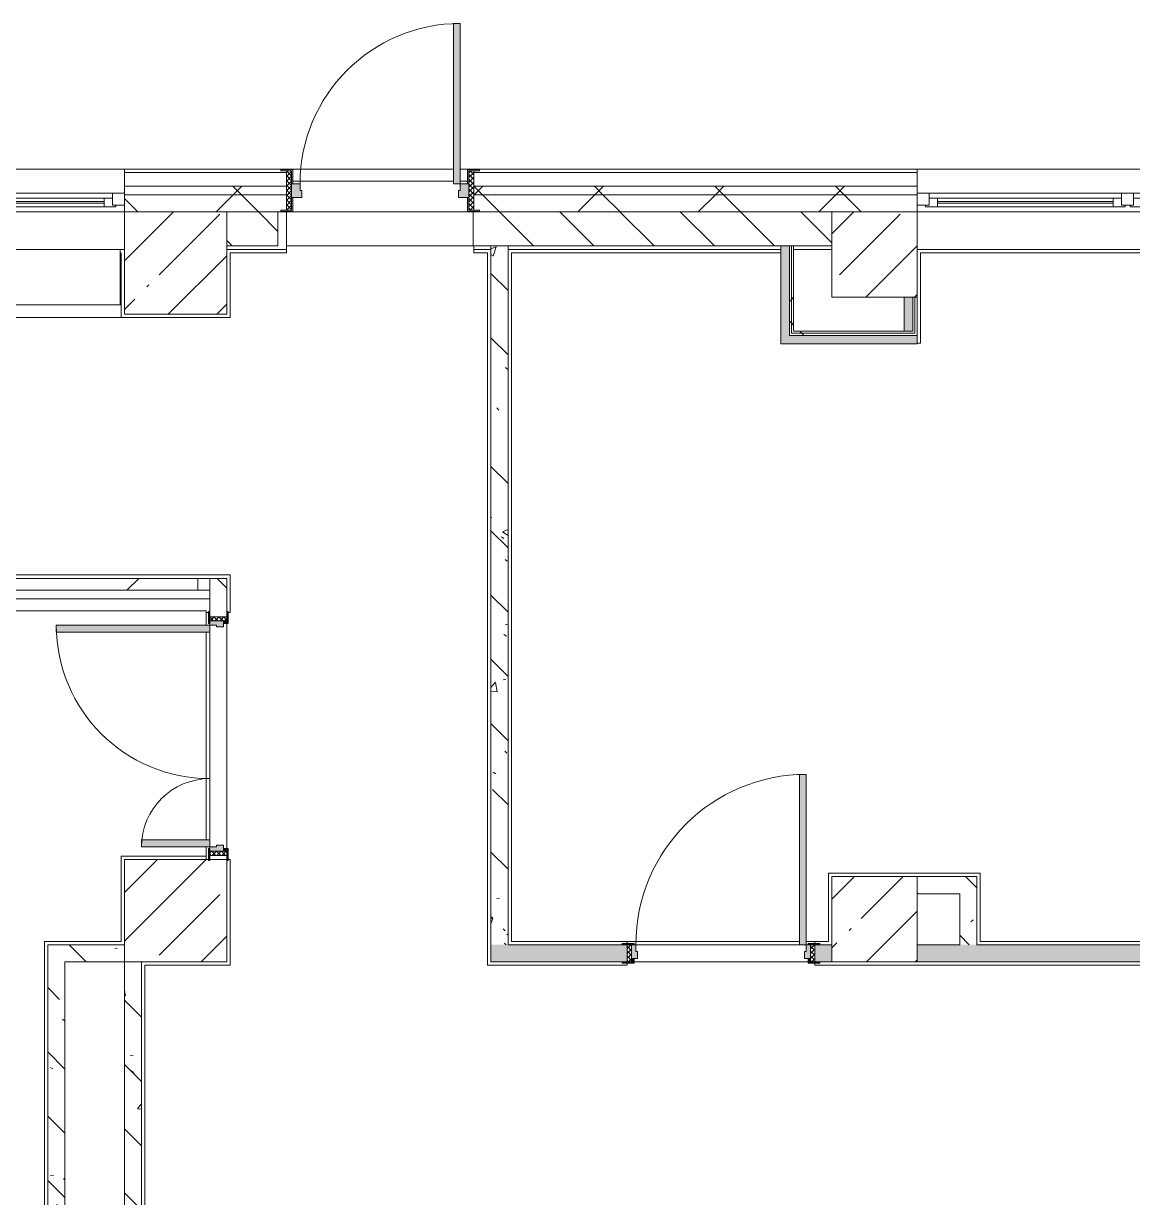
# Model space of a CAD drawing. Header units: millimetres. Extents: x 1311 to 195818, y -8553 to 29000.
# Drawn here: x 134376 to 140882, y 21318 to 28205 of the extents above; entities that cross this region are included whole.
import ezdxf

# ---------------------------------------------------------------- set-up
doc = ezdxf.new("R2010")
doc.units = ezdxf.units.MM
for name, color, linetype, lineweight, true_color in [('A-DOOR-1', 7, 'Continuous', 5, 0xaaaaaa), ('A-DOOR-2', 7, 'Continuous', 5, 0xe2e2e2), ('A-DOOR-FRAM-1', 7, 'Continuous', 5, 0xe2e2e2), ('A-DOOR-FRAM-2', 7, 'Continuous', 5, 0xaaaaaa), ('A-FLOR-1', 7, 'Continuous', 5, 0xaaaaaa), ('I-WALL-2', 7, 'Continuous', 5, 0xe7e7e7), ('I-WALL-3', 7, 'Continuous', 9, 0xe7e7e7), ('I-WALL-6', 7, 'Continuous', 5, 0x787878)]:
    doc.layers.add(name, color=color, linetype=linetype, lineweight=lineweight, true_color=true_color)
for name, color, linetype, lineweight in [('A-GLAZ-2', 7, 'Continuous', 5), ('A-GLAZ-CURT-2', 7, 'Continuous', 5), ('A-GLAZ-CWMG-2', 7, 'Continuous', 5), ('A-WALL', 7, 'Continuous', 9), ('A-WALL-3', 7, 'Continuous', 5), ('I-WALL-4', 7, 'Continuous', 5), ('S-COLS-4', 7, 'Continuous', 5)]:
    doc.layers.add(name, color=color, linetype=linetype, lineweight=lineweight)
pattern_1 = [(45, (68808.4, 0), (-285.1231, 285.1231), []), (45, (69093.5, 0), (-285.1231, 285.1231), [504.031, -100.806, 16.764, -84.042])]
pattern_2 = [(135, (68808.4, 0), (-377.1708, -377.1708), [533.4, -88.9, 17.78, -88.9]), (135, (68808.4, 376.94), (-377.1708, -377.1708), []), (50, (68808.4, 0), (637.6445, -55.7866), [66.675, -733.425]), (355, (68808.4, 0), (-123.3494, 668.699), [53.34, -586.74]), (100.451, (68861.5, -4.65), (514.299, 612.908), [56.665, -623.315]), (46.184, (68808.4, 177.8), (948.7764, -147.15), [100.012, -1100.137]), (96.636, (68887.5, 165.5), (830.909, 865.997), [84.998, -934.973]), (351.184, (68808.4, 177.8), (830.918, 865.988), [80.01, -880.11]), (21, (68897.3, 133.35), (530.6506, -357.9283), [66.675, -733.425]), (326, (68897.3, 133.35), (216.308, 644.6585), [53.34, -586.74]), (71.451, (68941.5, 103.5), (746.9596, 286.7243), [56.665, -623.315]), (37.5, (68808.4, 0), (10.81053, 295.9426), [16.764, -562.864, 16.764, -578.866, -588.962]), (37.5, (68808.4, 0), (10.81053, 295.9426), [-1175.258, 16.764, -572.198]), (7.5, (68808.4, 0), (233.8692, 350.6318), [16.764, -322.834, 16.764, -549.529, -224.472]), (7.5, (68808.4, 0), (233.8692, 350.6318), [-905.891, 16.764, -207.708]), (327.5, (68610.14, 0), (474.5678, -20.0513), [16.764, -205.486, 16.764, -676.656, -920.115]), (327.5, (68610.14, 0), (474.5678, -20.0513), [-915.67, 16.764, -903.351]), (317.5, (68521.24, 0), (518.4522, 88.9934), [16.764, -272.161, 16.764, -443.738, -653.415]), (317.5, (68521.24, 0), (518.4522, 88.9934), [-749.427, 16.764, -636.651])]
pattern_3 = [(45, (68808.4, 0), (-353.5534, 353.5534), []), (135, (68808.4, 0), (-353.5534, -353.5534), [])]
pattern_4 = [(45, (68808.4, 0), (-530.33, 530.33), []), (135, (68808.4, 0), (-530.33, -530.33), [])]

# ---------------------------------------------------------------- blocks, each defined once
blk = doc.blocks.new('Системная панель - Стекло - 70мм-31693610-1_11_1_птичка')
at = {"layer": 'A-GLAZ-CURT-2'}
h = blk.add_hatch(dxfattribs=at)
h.set_pattern_fill('FP_140', color=256, style=0, pattern_type=2)
h.set_pattern_definition([(225, (66547.5, 24415), (1414.214, -1414.214), [1000, -3000]), (225, (67547.5, 24915), (1414.214, -1414.214), [3000, -1000]), (225, (65547.5, 25415), (1414.214, -1414.214), [1000, -3000])])
h.paths.add_polyline_path([(-284.2, 35), (-542.5, 35), (-542.5, -35), (542.5, -35), (542.5, 35), (-258.1, 35)])
for p, q in [((542.5, 35), (-542.5, 35)), ((-542.5, 35), (-542.5, -35)), ((542.5, -35), (542.5, 35)), ((-542.5, -35), (542.5, -35))]:
    blk.add_line(p, q, dxfattribs=at)
blk = doc.blocks.new('BSC_Колонна _Прямоугольная - 500х500-V113-1_11_1_птичка')
at = {"layer": 'S-COLS-4'}
h = blk.add_hatch(dxfattribs=at)
h.set_pattern_fill('FP_152', color=256, style=0, pattern_type=2)
h.set_pattern_definition([(45, (-70560, -22950), (-285.1231, 285.1231), []), (45, (-70274.88, -22950), (-285.1231, 285.1231), [504.031, -100.806, 16.764, -84.042])])
h.paths.add_polyline_path([(250, -250), (250, 250), (-250, 250), (-250, -250), (103.4, -250)])
for p, q in [((250, 250), (-250, 250)), ((-250, 250), (-250, -250)), ((250, -250), (250, 250)), ((-250, -250), (250, -250))]:
    blk.add_line(p, q, dxfattribs=at)
blk = doc.blocks.new('120_Окно_СКБ_3Ст - 120_Окно_СКБ_3Ст_5100-21641134-1_11_1_птичка')
at = {"layer": 'A-GLAZ-2'}
for p, q in [((-2550, -75), (-2550, -5)), ((-2550, -5), (-2480, -5)), ((2550, -5), (-2550, -5)), ((-2480, -5), (-2480, -75)), ((-1720, -35), (-2480, -35)), ((-2480, -35), (-2480, -75)), ((-2430, -85), (-2430, -35)), ((-2430, -55), (-1770, -55)), ((-1770, -65), (-2430, -65)), ((-1770, -85), (-1770, -35)), ((-1720, -75), (-1720, -5)), ((-1720, -5), (-1650, -5)), ((-1720, -75), (-1720, -35)), ((-1650, -5), (-1650, -75)), ((1650, -35), (-1650, -35)), ((1650, -45), (-1650, -45)), ((1650, -75), (1650, -5)), ((1650, -5), (1720, -5)), ((1720, -5), (1720, -75)), ((2480, -35), (1720, -35)), ((1720, -35), (1720, -75)), ((1770, -85), (1770, -35)), ((1770, -55), (2430, -55)), ((2430, -65), (1770, -65)), ((2430, -85), (2430, -35)), ((2480, -75), (2480, -5)), ((2480, -5), (2550, -5)), ((2480, -75), (2480, -35)), ((2550, -5), (2550, -75)), ((-2480, -75), (-2550, -75)), ((-2550, -75), (-2500, -75)), ((-2480, -75), (-2500, -75)), ((-2500, -75), (-2500, -85)), ((-2500, -85), (-1700, -85)), ((-1700, -85), (-2500, -85)), ((-1650, -75), (-1720, -75)), ((-1700, -75), (-1720, -75)), ((-1700, -75), (1700, -75)), ((-1700, -85), (-1700, -75)), ((1720, -75), (1650, -75)), ((1720, -75), (1700, -75)), ((1700, -75), (1700, -85)), ((1700, -85), (2500, -85)), ((2500, -85), (1700, -85)), ((2550, -75), (2480, -75)), ((2500, -75), (2480, -75)), ((2500, -75), (2550, -75)), ((2500, -85), (2500, -75))]:
    blk.add_line(p, q, dxfattribs=at)
blk = doc.blocks.new('120_Окно_СКБ_2Ст - 120_Окно_СКБ_2Ст 2100х2400 _мал створка справа_-19092174-1_11_1_птичка')
at = {"layer": 'A-GLAZ-2'}
for p, q in [((-1050, -75), (-1050, -5)), ((-1050, -5), (-980, -5)), ((1050, -5), (-1050, -5)), ((-980, -5), (-980, -75)), ((150, -35), (-980, -35)), ((-980, -35), (-980, -75)), ((-930, -85), (-930, -35)), ((-930, -55), (100, -55)), ((100, -65), (-930, -65)), ((100, -85), (100, -35)), ((150, -75), (150, -5)), ((150, -5), (220, -5)), ((150, -75), (150, -35)), ((220, -5), (220, -75)), ((980, -35), (220, -35)), ((220, -35), (220, -75)), ((270, -85), (270, -35)), ((270, -55), (930, -55)), ((930, -65), (270, -65)), ((930, -85), (930, -35)), ((980, -75), (980, -5)), ((980, -5), (1050, -5)), ((980, -75), (980, -35)), ((1050, -5), (1050, -75)), ((-980, -75), (-1050, -75)), ((-1050, -75), (-1000, -75)), ((-980, -75), (-1000, -75)), ((-1000, -75), (-1000, -85)), ((-1000, -85), (170, -85)), ((170, -85), (-1000, -85)), ((220, -75), (150, -75)), ((170, -75), (150, -75)), ((170, -75), (200, -75)), ((170, -85), (170, -75)), ((220, -75), (200, -75)), ((200, -75), (200, -85)), ((200, -85), (1000, -85)), ((1000, -85), (200, -85)), ((1050, -75), (980, -75)), ((1000, -75), (980, -75)), ((1000, -75), (1050, -75)), ((1000, -85), (1000, -75))]:
    blk.add_line(p, q, dxfattribs=at)
blk = doc.blocks.new('110_Дверь_СКБ_1Ст_Наружная - ДН-2д_л__ Дверь из подвала ЛК _900 мм в свету_ 3300-22851703-1_11_1_птичка')
at = {"layer": 'A-DOOR-1'}
h = blk.add_hatch(dxfattribs=at)
h.set_pattern_fill('FP_197', color=256, style=0, pattern_type=2)
h.set_pattern_definition([(135, (1756.41, 199.685), (-14.14214, -14.14214), []), (225, (1756.41, 199.685), (14.14214, -14.14214), [])])
h.paths.add_polyline_path([(559.5, -105), (569.5, -105), (569.5, 125), (539.5, 121.6), (539.5, -105)])
at = {"layer": 'A-DOOR-2'}
h = blk.add_hatch(color=256, dxfattribs=at)
h.paths.add_polyline_path([(-500.5, 50), (-492.5, 50), (-492.5, 133), (-562.5, 133), (-562.5, 125), (-500.5, 125), (-500.5, 65)])
h.paths.add_polyline_path([(539.5, 50), (539.5, 125), (601.5, 125), (601.5, 133), (531.5, 133), (531.5, 50)])
h = blk.add_hatch(color=256, dxfattribs=at)
h.paths.add_polyline_path([(539.5, -30), (539.5, 50), (489.5, 50), (489.5, 10), (479.5, 10), (479.5, -30), (489.5, -30)])
h.paths.add_polyline_path([(-440.5, -30), (-440.5, 10), (-450.5, 10), (-450.5, 50), (-500.5, 50), (-500.5, -30), (-450.5, -30)])
h = blk.add_hatch(color=256, dxfattribs=at)
h.paths.add_polyline_path([(540.4, -113), (601.5, -113), (601.5, -105), (539.5, -105), (539.5, -30), (531.5, -30), (531.5, -113), (539.5, -113)])
h.paths.add_polyline_path([(-501.4, -113), (-492.5, -113), (-492.5, -30), (-500.5, -30), (-500.5, -105), (-562.5, -105), (-562.5, -113), (-529.5, -113)])
at = {"layer": 'A-DOOR-FRAM-1'}
blk.add_hatch(color=256, dxfattribs=at).paths.add_polyline_path([(449.5, 50), (489.5, 50), (489.5, 990), (449.5, 990), (449.5, 65)])
at = {"layer": 'A-DOOR-FRAM-2'}
h = blk.add_hatch(dxfattribs=at)
h.set_pattern_fill('FP_198', color=256, style=0, pattern_type=2)
h.set_pattern_definition([(45, (-366.384, 199.685), (-14.1421, 14.1421), []), (135, (-366.384, 199.685), (-14.1421, -14.1421), [])])
h.paths.add_polyline_path([(-530.5, -105), (-500.5, -105), (-500.5, 125), (-530.5, 125), (-530.5, -50.9)])
at = {"layer": 'A-DOOR-1'}
for p, q in [((489.5, 990), (449.5, 990)), ((449.5, 990), (449.5, 50)), ((489.5, 50), (489.5, 990)), ((-492.5, 133), (-562.5, 133)), ((-562.5, 133), (-562.5, 125)), ((-562.5, 125), (-500.5, 125)), ((-500.5, 125), (-500.5, 50)), ((-492.5, 50), (-492.5, 133)), ((601.5, 133), (531.5, 133)), ((531.5, 133), (531.5, 50)), ((539.5, 50), (539.5, 125)), ((539.5, 125), (601.5, 125)), ((601.5, 125), (601.5, 133)), ((-500.5, 50), (-492.5, 50)), ((449.5, 50), (489.5, 50)), ((531.5, 50), (539.5, 50)), ((-492.5, -30), (-500.5, -30)), ((-500.5, -30), (-500.5, -105)), ((-492.5, -113), (-492.5, -30)), ((539.5, -30), (531.5, -30)), ((531.5, -30), (531.5, -113)), ((539.5, -105), (539.5, -30)), ((-562.5, -105), (-562.5, -113)), ((-500.5, -105), (-562.5, -105)), ((-562.5, -113), (-492.5, -113)), ((531.5, -113), (601.5, -113)), ((601.5, -105), (539.5, -105)), ((601.5, -113), (601.5, -105))]:
    blk.add_line(p, q, dxfattribs=at)
blk.add_arc((489.5, 50), 940, 90, 180, dxfattribs=at)
at = {"layer": 'A-DOOR-FRAM-2'}
for p, q in [((-500.5, 125), (-530.5, 125)), ((-530.5, 125), (-530.5, -105)), ((-500.5, -105), (-500.5, 125)), ((569.5, 125), (539.5, 125)), ((539.5, 125), (539.5, -105)), ((569.5, -105), (569.5, 125)), ((-450.5, 50), (-500.5, 50)), ((-500.5, 50), (-500.5, -30)), ((-450.5, 10), (-450.5, 50)), ((-440.5, 10), (-450.5, 10)), ((-440.5, -30), (-440.5, 10)), ((489.5, 10), (479.5, 10)), ((479.5, 10), (479.5, -30)), ((489.5, 50), (489.5, 10)), ((539.5, 50), (489.5, 50)), ((539.5, -30), (539.5, 50)), ((-500.5, -30), (-440.5, -30)), ((479.5, -30), (539.5, -30)), ((-530.5, -105), (-500.5, -105)), ((539.5, -105), (569.5, -105))]:
    blk.add_line(p, q, dxfattribs=at)
blk = doc.blocks.new('110_Дверь_СКБ_2Ст - Д-10а_ СОШ_Дв_1450x2100h_Горячий цех-V168-1_11_1_птичка')
at = {"layer": 'A-DOOR-1'}
h = blk.add_hatch(dxfattribs=at)
h.set_pattern_fill('FP_143', color=256, style=0, pattern_type=2)
h.set_pattern_definition([(135, (1601.41, 114.685), (-14.14214, -14.14214), []), (225, (1601.41, 114.685), (14.14214, -14.14214), [])])
h.paths.add_polyline_path([(687.5, 50), (687.5, -50), (712.5, -50), (712.5, 50)])
at = {"layer": 'A-DOOR-2'}
for points in [[(622.5, 675.3), (622.5, 50), (662.5, 50), (662.5, 950), (622.5, 950)], [(-637.5, 62.8), (-637.5, 50), (-597.5, 50), (-597.5, 450), (-637.5, 450), (-637.5, 70)]]:
    blk.add_hatch(color=256, dxfattribs=at).paths.add_polyline_path(points)
h = blk.add_hatch(color=256, dxfattribs=at)
h.paths.add_polyline_path([(-662.5, 50), (-662.5, -30), (-627.5, -30), (-627.5, 10), (-637.5, 10), (-637.5, 50), (-647.5, 50)])
h.paths.add_polyline_path([(652.5, -6), (652.5, -30), (687.5, -30), (687.5, 50), (662.5, 50), (662.5, 10), (652.5, 10)])
at = {"layer": 'A-DOOR-FRAM-1'}
for points in [[(-717.5, 58), (-712.5, 50), (-647.5, 50), (-647.5, 58), (-712.5, 58)], [(672.5, 58), (672.5, 50), (742.5, 50), (737.5, 58), (687.5, 58)], [(-717.5, -50), (-712.5, -58), (-647.5, -58), (-647.5, -50), (-712.5, -50)], [(-662.5, -50), (-647.5, -50), (-647.5, -30), (-662.5, -30)], [(672.5, -50), (687.5, -50), (687.5, -30), (672.5, -30)], [(672.5, -50), (672.5, -58), (742.5, -58), (737.5, -50), (687.5, -50)]]:
    blk.add_hatch(color=256, dxfattribs=at).paths.add_polyline_path(points)
at = {"layer": 'A-DOOR-FRAM-2'}
h = blk.add_hatch(dxfattribs=at)
h.set_pattern_fill('FP_144', color=256, style=0, pattern_type=2)
h.set_pattern_definition([(45, (-521.384, 114.685), (-14.1421, 14.1421), []), (135, (-521.384, 114.685), (-14.1421, -14.1421), [])])
h.paths.add_polyline_path([(-687.5, -50), (-662.5, -50), (-662.5, 50), (-687.5, 50)])
at = {"layer": 'A-DOOR-1'}
for p, q in [((662.5, 950), (622.5, 950)), ((622.5, 950), (622.5, 50)), ((662.5, 50), (662.5, 950)), ((-637.5, 450), (-637.5, 50)), ((-597.5, 450), (-637.5, 450)), ((-597.5, 50), (-597.5, 450)), ((-637.5, 50), (-597.5, 50)), ((622.5, 50), (662.5, 50))]:
    blk.add_line(p, q, dxfattribs=at)
for centre, radius, start, end in [((662.5, 50), 900, 90, 180), ((-637.5, 50), 400, 0, 90)]:
    blk.add_arc(centre, radius, start, end, dxfattribs=at)
at = {"layer": 'A-DOOR-FRAM-2'}
for p, q in [((-647.5, 58), (-717.5, 58)), ((-717.5, 58), (-717.5, 50)), ((-717.5, 50), (-647.5, 50)), ((-662.5, 50), (-687.5, 50)), ((-687.5, 50), (-687.5, -50)), ((-637.5, 50), (-662.5, 50)), ((-662.5, 50), (-662.5, -30)), ((-662.5, -50), (-662.5, 50)), ((-647.5, 50), (-647.5, 58)), ((-637.5, 10), (-637.5, 50)), ((-627.5, 10), (-637.5, 10)), ((-627.5, -30), (-627.5, 10)), ((662.5, 10), (652.5, 10)), ((652.5, 10), (652.5, -30)), ((662.5, 50), (662.5, 10)), ((687.5, 50), (662.5, 50)), ((742.5, 58), (672.5, 58)), ((672.5, 58), (672.5, 50)), ((672.5, 50), (742.5, 50)), ((687.5, -30), (687.5, 50)), ((712.5, 50), (687.5, 50)), ((687.5, 50), (687.5, -50)), ((712.5, -50), (712.5, 50)), ((742.5, 50), (742.5, 58)), ((-647.5, -50), (-717.5, -50)), ((-717.5, -50), (-717.5, -58)), ((-717.5, -58), (-647.5, -58)), ((-687.5, -50), (-662.5, -50)), ((-662.5, -30), (-627.5, -30)), ((-647.5, -30), (-662.5, -30)), ((-662.5, -30), (-662.5, -50)), ((-662.5, -50), (-647.5, -50)), ((-647.5, -50), (-647.5, -30)), ((-647.5, -58), (-647.5, -50)), ((652.5, -30), (687.5, -30)), ((687.5, -30), (672.5, -30)), ((672.5, -30), (672.5, -50)), ((672.5, -50), (687.5, -50)), ((742.5, -50), (672.5, -50)), ((672.5, -50), (672.5, -58)), ((672.5, -58), (742.5, -58)), ((687.5, -50), (687.5, -30)), ((687.5, -50), (712.5, -50)), ((742.5, -58), (742.5, -50))]:
    blk.add_line(p, q, dxfattribs=at)
blk = doc.blocks.new('Прямоугольный импост - 50 x 70 мм-23766160-1_11_1_птичка')
at = {"layer": 'A-GLAZ-CWMG-2'}
for p, q in [((0, 35), (-70, 35)), ((-70, 35), (-70, -35)), ((0, -35), (0, 35)), ((-70, -35), (0, -35))]:
    blk.add_line(p, q, dxfattribs=at)
blk = doc.blocks.new('110_Дверь_СКБ_1Ст_Внутренняя1 - Д-11 1100x2100h_кладовые _все__ коридор _между помещениями блока столовой__ моечные _все_-V187-1_11_1_птичка')
at = {"layer": 'A-DOOR-1'}
h = blk.add_hatch(dxfattribs=at)
h.set_pattern_fill('FP_134', color=256, style=0, pattern_type=2)
h.set_pattern_definition([(135, (1751.41, 114.685), (-14.14214, -14.14214), []), (225, (1751.41, 114.685), (14.14214, -14.14214), [])])
h.paths.add_polyline_path([(537.5, 50), (537.5, -50), (562.5, -50), (562.5, 50)])
at = {"layer": 'A-DOOR-2'}
h = blk.add_hatch(color=256, dxfattribs=at)
h.paths.add_polyline_path([(537.5, 50), (512.5, 50), (512.5, 10), (502.5, 10), (502.5, -30), (537.5, -30), (537.5, -22.5)])
h.paths.add_polyline_path([(-512.5, 50), (-512.5, -30), (-477.5, -30), (-477.5, 10), (-487.5, 10), (-487.5, 50), (-497.5, 50)])
at = {"layer": 'A-DOOR-FRAM-1'}
for points in [[(472.5, 1050), (472.5, 50), (512.5, 50), (512.5, 1050)], [(-537.5, 58), (-567.5, 58), (-562.5, 50), (-497.5, 50), (-497.5, 58), (-535.4, 58)], [(537.5, 58), (522.5, 58), (522.5, 50), (592.5, 50), (592.5, 58), (542.5, 58)], [(-497.5, -50), (-567.5, -50), (-562.5, -58), (-497.5, -56.4)], [(-497.5, -30), (-512.5, -30), (-512.5, -50), (-497.5, -50)], [(522.5, -30), (522.5, -50), (537.5, -50), (537.5, -30)], [(537.5, -50), (522.5, -50), (522.5, -58), (592.5, -58), (592.5, -50), (552, -50)]]:
    blk.add_hatch(color=256, dxfattribs=at).paths.add_polyline_path(points)
at = {"layer": 'A-DOOR-FRAM-2'}
h = blk.add_hatch(dxfattribs=at)
h.set_pattern_fill('FP_135', color=256, style=0, pattern_type=2)
h.set_pattern_definition([(45, (-371.384, 114.685), (-14.1421, 14.1421), []), (135, (-371.384, 114.685), (-14.1421, -14.1421), [])])
h.paths.add_polyline_path([(-512.5, 50), (-537.5, 50), (-537.2, -50), (-512.5, -50)])
at = {"layer": 'A-DOOR-1'}
for p, q in [((512.5, 1050), (472.5, 1050)), ((472.5, 1050), (472.5, 50)), ((512.5, 50), (512.5, 1050)), ((472.5, 50), (512.5, 50))]:
    blk.add_line(p, q, dxfattribs=at)
blk.add_arc((512.5, 50), 1000, 90, 180, dxfattribs=at)
at = {"layer": 'A-DOOR-FRAM-2'}
for p, q in [((-497.5, 58), (-567.5, 58)), ((-567.5, 58), (-567.5, 50)), ((-567.5, 50), (-497.5, 50)), ((-512.5, 50), (-537.5, 50)), ((-537.5, 50), (-537.5, -50)), ((-487.5, 50), (-512.5, 50)), ((-512.5, 50), (-512.5, -30)), ((-512.5, -50), (-512.5, 50)), ((-497.5, 50), (-512.5, 50)), ((-512.5, 50), (-512.5, 49)), ((-512.5, 49), (-497.5, 49)), ((-497.5, 50), (-497.5, 58)), ((-497.5, 49), (-497.5, 50)), ((-487.5, 10), (-487.5, 50)), ((-477.5, 10), (-487.5, 10)), ((-477.5, -30), (-477.5, 10)), ((512.5, 10), (502.5, 10)), ((502.5, 10), (502.5, -30)), ((512.5, 50), (512.5, 10)), ((537.5, 50), (512.5, 50)), ((592.5, 58), (522.5, 58)), ((522.5, 58), (522.5, 50)), ((537.5, 50), (522.5, 50)), ((522.5, 50), (522.5, 49)), ((522.5, 50), (592.5, 50)), ((522.5, 49), (537.5, 49)), ((537.5, -30), (537.5, 50)), ((562.5, 50), (537.5, 50)), ((537.5, 50), (537.5, -50)), ((537.5, 49), (537.5, 50)), ((562.5, -50), (562.5, 50)), ((592.5, 50), (592.5, 58)), ((-497.5, -50), (-567.5, -50)), ((-567.5, -50), (-567.5, -58)), ((-567.5, -58), (-497.5, -58)), ((-537.5, -50), (-512.5, -50)), ((-512.5, -30), (-477.5, -30)), ((-497.5, -30), (-512.5, -30)), ((-512.5, -30), (-512.5, -50)), ((-512.5, -50), (-497.5, -50)), ((-497.5, -50), (-497.5, -30)), ((-497.5, -58), (-497.5, -50)), ((502.5, -30), (537.5, -30)), ((537.5, -30), (522.5, -30)), ((522.5, -30), (522.5, -50)), ((522.5, -50), (537.5, -50)), ((592.5, -50), (522.5, -50)), ((522.5, -50), (522.5, -58)), ((522.5, -58), (592.5, -58)), ((537.5, -50), (537.5, -30)), ((537.5, -50), (562.5, -50)), ((592.5, -58), (592.5, -50))]:
    blk.add_line(p, q, dxfattribs=at)
blk = doc.blocks.new('Зашивка приборов отопления10 - Зашивка приборов отопления-33278020-1_11_1_птичка')
at = {"layer": 'A-WALL-3'}
for p, q in [((51570, 26880), (51570, 26555)), ((56925.6, 26880), (51570, 26880)), ((56925.6, 26555), (56925.6, 26880)), ((51570, 26555), (56925.6, 26555)), ((56930, 26555), (51570, 26555)), ((51570, 26555), (51570, 26480)), ((56930, 26480), (56930, 26555)), ((51570, 26480), (56930, 26480))]:
    blk.add_line(p, q, dxfattribs=at)

msp = doc.modelspace()

# ---------------------------------------------------------------- hatches: boundary and pattern name
at = {"layer": 'A-WALL-3'}
h = msp.add_hatch(dxfattribs=at)
h.set_pattern_fill('FP_120', color=256, style=0, pattern_type=2)
h.set_pattern_definition(pattern_3)
h.paths.add_polyline_path([(152233.5, 27200), (153778.4, 27200), (153778.4, 27250), (149158.4, 27250), (149158.4, 27200), (152033.5, 27200)])
h.paths.add_polyline_path([(139618.4, 27200), (139618.4, 27250), (137018.4, 27250), (137018.4, 27200), (139118.4, 27200)])
h.paths.add_polyline_path([(135568.4, 27200), (135918.4, 27200), (135918.4, 27250), (134968.4, 27250), (134968.4, 27200)])
h.paths.add_polyline_path([(141718.4, 27200), (143058.4, 27200), (143058.4, 27250), (141718.4, 27250), (141718.4, 27210)])
h.paths.add_polyline_path([(146058.4, 27200), (146058.4, 27250), (145158.4, 27250), (145158.4, 27200), (145558.4, 27200)])
h.paths.add_polyline_path([(129568.4, 27200), (129868.4, 27200), (129868.4, 27250), (128813.4, 27250), (128813.4, 27200), (129273.4, 27200)])
h.paths.add_polyline_path([(126513.4, 27200), (126513.4, 27250), (125668.4, 27250), (125668.4, 27200)])
h.paths.add_polyline_path([(122968.4, 27200), (123568.4, 27200), (123568.4, 27250), (122668.4, 27250), (122668.4, 27200)])
h.paths.add_polyline_path([(116968.4, 27200), (117568.4, 27200), (117568.4, 27250), (116468.4, 27250), (116468.4, 27200)])
h.paths.add_polyline_path([(120568.4, 27200), (120568.4, 27250), (119668.4, 27250), (119668.4, 27200)])
h.paths.add_polyline_path([(112564.1, 27200), (113368.4, 27200), (113368.4, 27250), (110968.4, 27250), (110968.4, 27200), (111588.4, 27200)])
h = msp.add_hatch(dxfattribs=at)
h.set_pattern_fill('FP_120', color=256, style=0, pattern_type=2)
h.set_pattern_definition(pattern_3)
h.paths.add_polyline_path([(111568.4, 27100), (113368.4, 27100), (113368.4, 27200), (110968.4, 27200), (110968.4, 27100)])
h.paths.add_polyline_path([(116668.4, 27100), (117568.4, 27100), (117568.4, 27200), (116468.4, 27200), (116468.4, 27100)])
h.paths.add_polyline_path([(152908.4, 27100), (153778.4, 27100), (153773.8, 27200), (149158.4, 27198.1), (149158.4, 27100), (152233.5, 27100)])
h.paths.add_polyline_path([(119668.4, 27100), (120568.4, 27100), (120568.4, 27200), (119668.4, 27200), (119668.4, 27140)])
h.paths.add_polyline_path([(122668.4, 27100), (123568.4, 27100), (123568.4, 27200), (122668.4, 27200), (122668.4, 27140)])
h.paths.add_polyline_path([(137018.4, 27100), (139618.4, 27100), (139618.4, 27200), (137018.4, 27200), (137018.4, 27110), (137050.4, 27110), (137050.4, 27102), (137018.4, 27102)])
h.paths.add_polyline_path([(129868.4, 27100), (129868.4, 27200), (128813.4, 27200), (128813.4, 27100), (129568.4, 27100)])
h.paths.add_polyline_path([(135886.4, 27100), (135886.4, 27102), (135886.4, 27110), (135918.4, 27110), (135918.4, 27200), (134968.4, 27200), (134968.4, 27100), (135868.4, 27100)])
h.paths.add_polyline_path([(126513.4, 27100), (126513.4, 27200), (125668.4, 27200), (125668.4, 27100), (126158.4, 27100)])
h.paths.add_polyline_path([(145558.4, 27100), (146058.4, 27100), (146058.4, 27200), (145158.4, 27200), (145158.4, 27100)])
h.paths.add_polyline_path([(142348.4, 27100), (143058.4, 27100), (143058.4, 27200), (141718.4, 27200), (141718.4, 27100)])
h = msp.add_hatch(dxfattribs=at)
h.set_pattern_fill('FP_102', color=256, style=0, pattern_type=2)
h.set_pattern_definition([(135, (68808.4, 0), (-176.7767, -176.7767), [])])
h.paths.add_polyline_path([(125668.4, 26900), (126513.4, 26900), (126513.4, 27100), (125668.4, 27100), (125668.4, 27091.3)])
h.paths.add_polyline_path([(111568.4, 26900), (113368.4, 26900), (113368.4, 27100), (111568.4, 27100), (111568.4, 27061.4)])
h.paths.add_polyline_path([(119990.4, 26900), (120568.4, 26900), (120568.4, 27100), (119668.4, 27100), (119668.4, 26900), (119968.4, 26900)])
h.paths.add_polyline_path([(149458.4, 26900), (149458.4, 27100), (149158.4, 27100), (149158.4, 26900)])
h.paths.add_polyline_path([(122668.4, 26900), (122968.4, 26900), (122968.4, 27100), (122668.4, 27100), (122668.4, 26969.4)])
h.paths.add_polyline_path([(129868.4, 26900), (129868.4, 27100), (129568.4, 27100), (129568.4, 26900)])
h.paths.add_polyline_path([(145558.4, 26900), (145558.4, 27100), (145158.4, 27100), (145158.4, 26900), (145236.6, 26900)])
h.paths.add_polyline_path([(128813.4, 26900), (128968.4, 26900), (128968.4, 27100), (128813.4, 27100), (128813.4, 26936.5)])
h.paths.add_polyline_path([(135868.4, 26900), (135868.4, 27100), (135568.4, 27100), (135568.4, 26900)])
h.paths.add_polyline_path([(137014.4, 26900), (139118.4, 26900), (139118.4, 27100), (137014.4, 27100), (137014.4, 27091.3)])
h.paths.add_polyline_path([(143058.4, 26900), (143058.4, 27100), (142848.4, 27100), (142848.4, 26900)])
h.paths.add_polyline_path([(142348.4, 26900), (142348.4, 27100), (141718.4, 27100), (141718.4, 26900)])
h.paths.add_polyline_path([(116468.4, 26900), (116968.4, 26900), (116968.4, 27100), (116468.4, 27100), (116468.4, 27079.6)])
at = {"layer": 'I-WALL-2'}
msp.add_hatch(color=256, dxfattribs=at).paths.add_polyline_path([(139593.4, 26400), (139593.4, 26600), (139543.4, 26600), (139543.4, 26400)])
at = {"layer": 'I-WALL-3'}
for points in [[(138824, 26375), (138869, 26375), (138869, 26900), (138819, 26900), (138819, 26375)], [(139618.4, 26325), (139618.4, 26375), (138819, 26375), (138824.4, 26325), (139484.6, 26325)]]:
    msp.add_hatch(color=256, dxfattribs=at).paths.add_polyline_path(points)
at = {"layer": 'I-WALL-4'}
h = msp.add_hatch(dxfattribs=at)
h.set_pattern_fill('FP_212', color=256, style=0, pattern_type=2)
h.set_pattern_definition(pattern_4)
h.paths.add_polyline_path([(138869, 26387.5), (138881.5, 26390.6), (138881.5, 26900), (138869, 26900), (138869, 26400)])
h = msp.add_hatch(dxfattribs=at)
h.set_pattern_fill('FP_212', color=256, style=0, pattern_type=2)
h.set_pattern_definition(pattern_4)
h.paths.add_polyline_path([(138881.5, 26400), (138894, 26400), (138894, 26900), (138881.5, 26900), (138881.5, 26532.4)])
h = msp.add_hatch(dxfattribs=at)
h.set_pattern_fill('FP_212', color=256, style=0, pattern_type=2)
h.set_pattern_definition(pattern_4)
h.paths.add_polyline_path([(139593.4, 26375), (139618.4, 26375), (139618.4, 26387.5), (138869, 26387.3), (138869, 26375), (139543.4, 26375)])
h = msp.add_hatch(dxfattribs=at)
h.set_pattern_fill('FP_212', color=256, style=0, pattern_type=2)
h.set_pattern_definition(pattern_4)
h.paths.add_polyline_path([(139593.4, 26387.5), (139605.9, 26387.5), (139605.9, 26400), (138881.5, 26400), (138881.5, 26387.5), (139543.4, 26387.5)])
at = {"layer": 'I-WALL-6'}
h = msp.add_hatch(dxfattribs=at)
h.set_pattern_fill('FP_131', color=256, style=0, pattern_type=2)
h.set_pattern_definition(pattern_2)
h.paths.add_polyline_path([(137218.4, 22800), (137218.4, 26900), (137118.4, 26900), (137118.4, 22800)])
h = msp.add_hatch(dxfattribs=at)
h.set_pattern_fill('FP_131', color=256, style=0, pattern_type=2)
h.set_pattern_definition(pattern_2)
h.paths.add_polyline_path([(135568.4, 23300), (135568.4, 23325), (135468.4, 23320), (135468.4, 23300)])
h.paths.add_polyline_path([(135468.4, 24725), (135568.4, 24725), (135568.4, 24950), (135468.4, 24950), (135468.4, 24750)])
h = msp.add_hatch(dxfattribs=at)
h.set_pattern_fill('FP_131', color=256, style=0, pattern_type=2)
h.set_pattern_definition(pattern_2)
h.paths.add_polyline_path([(139868.4, 23100), (139968.4, 23100), (139968.4, 23200), (139618.4, 23200), (139618.4, 23100), (139638.4, 23100)])
h = msp.add_hatch(dxfattribs=at)
h.set_pattern_fill('FP_131', color=256, style=0, pattern_type=2)
h.set_pattern_definition(pattern_2)
h.paths.add_polyline_path([(139868.4, 22800), (139968.4, 22800), (139968.4, 23100), (139868.4, 23100), (139868.4, 22820)])
h = msp.add_hatch(dxfattribs=at)
h.set_pattern_fill('FP_131', color=256, style=0, pattern_type=2)
h.set_pattern_definition(pattern_2)
h.paths.add_polyline_path([(134529, 15550), (134618.4, 15550), (134618.4, 15750), (134518.4, 15750), (134518.4, 15550)])
h.paths.add_polyline_path([(134518.4, 16450), (134618.4, 16450), (134618.4, 22800), (134518.4, 22800), (134518.4, 16530)])
h = msp.add_hatch(dxfattribs=at)
h.set_pattern_fill('FP_131', color=256, style=0, pattern_type=2)
h.set_pattern_definition(pattern_2)
h.paths.add_polyline_path([(134618.4, 22700), (134968.4, 22700), (134968.4, 22800), (134618.4, 22800)])
h = msp.add_hatch(dxfattribs=at)
h.set_pattern_fill('FP_131', color=256, style=0, pattern_type=2)
h.set_pattern_definition(pattern_2)
h.paths.add_polyline_path([(146058.4, 22700), (146158.4, 22700), (146158.4, 22800), (146058.4, 22800), (146058.4, 22709.1)])
h.paths.add_polyline_path([(144977.2, 22700), (145558.4, 22700), (145558.4, 22800), (144553.2, 22800), (144553.2, 22700), (144938.4, 22700)])
h.paths.add_polyline_path([(147508.2, 22700), (149458.4, 22700), (149458.4, 22800), (147258.4, 22800), (147258.4, 22700), (147288.4, 22700)])
h.paths.add_polyline_path([(151008.4, 22700), (151238.4, 22700), (151238.4, 22800), (151038.4, 22798), (151038.4, 22790), (151008.4, 22790), (151008.4, 22710), (151038.4, 22710), (151038.4, 22702), (151008.4, 22702)])
h.paths.add_polyline_path([(150037.6, 22700), (150028.4, 22702), (150028.4, 22710), (150058.4, 22710), (150058.4, 22790), (150028.4, 22790), (150028.4, 22798), (149958.4, 22796.4), (149958.4, 22700), (150028.4, 22700)])
h.paths.add_polyline_path([(139048.4, 22700), (139118.4, 22704), (139118.4, 22800), (139018.4, 22800), (139018.4, 22700)])
h.paths.add_polyline_path([(142348.4, 22700), (142348.4, 22800), (139618.4, 22800), (139618.4, 22700), (142328.4, 22700)])
h.paths.add_polyline_path([(137118.4, 22700), (137918.4, 22700), (137918.4, 22800), (137118.4, 22800)])
h.paths.add_polyline_path([(142868.4, 22700), (143453.2, 22700), (143453.2, 22800), (142848.4, 22800), (142848.4, 22700)])
h = msp.add_hatch(dxfattribs=at)
h.set_pattern_fill('FP_131', color=256, style=0, pattern_type=2)
h.set_pattern_definition(pattern_2)
h.paths.add_polyline_path([(135068.4, 21150), (135068.4, 22700), (134968.4, 22700), (134968.4, 21150)])
at = {"layer": 'S-COLS-4'}
h = msp.add_hatch(dxfattribs=at)
h.set_pattern_fill('FP_101', color=256, style=0, pattern_type=2)
h.set_pattern_definition(pattern_1)
h.paths.add_polyline_path([(135568.4, 26500), (135568.4, 27100), (134968.4, 27100), (134968.4, 26500)])
h = msp.add_hatch(dxfattribs=at)
h.set_pattern_fill('FP_101', color=256, style=0, pattern_type=2)
h.set_pattern_definition(pattern_1)
h.paths.add_polyline_path([(139118.4, 26600), (139618.4, 26600), (139618.4, 27100), (139118.4, 27100), (139118.4, 26880)])
h = msp.add_hatch(dxfattribs=at)
h.set_pattern_fill('FP_101', color=256, style=0, pattern_type=2)
h.set_pattern_definition(pattern_1)
h.paths.add_polyline_path([(135568.4, 22700), (135568.4, 23300), (134968.4, 23300), (134968.4, 22700), (135448.4, 22700)])

# ---------------------------------------------------------------- linework, layer by layer
at = {"layer": 'A-FLOR-1'}
for p, q in [((136898.4, 27350), (135919.4, 27350)), ((137018.4, 27350), (136938.4, 27350)), ((135919.4, 27102), (135919.4, 26860)), ((137018.4, 26860), (137018.4, 26880)), ((134948.4, 26555), (134948.4, 26860)), ((135919.4, 26860), (135588.4, 26860)), ((135588.4, 26860), (135588.4, 26480)), ((137098.4, 26860), (137018.4, 26860)), ((137098.4, 22680), (137098.4, 26860)), ((138819, 26860), (137238.4, 26860)), ((137238.4, 26860), (137238.4, 22820)), ((142328.4, 26860), (139638.4, 26860)), ((139638.4, 26860), (139638.4, 26330)), ((135588.4, 26480), (134948.4, 26480)), ((139638.4, 26330), (139618.4, 26330)), ((126758.4, 24970), (135588.4, 24970)), ((135588.4, 24970), (135588.4, 24750)), ((135448.4, 24760), (129538.4, 24760)), ((135448.4, 24675), (135448.4, 24760)), ((135460.4, 24750), (135448.4, 24750)), ((135588.4, 24750), (135576.4, 24750)), ((135448.4, 24635), (135448.4, 23415)), ((135448.4, 23300), (135448.4, 23375)), ((134948.4, 22820), (134948.4, 23320)), ((134948.4, 23320), (135448.4, 23320)), ((135576.4, 23300), (135588.4, 23300)), ((135588.4, 23300), (135588.4, 22680)), ((139098.4, 22820), (139098.4, 23220)), ((139098.4, 23220), (139988.4, 23220)), ((139988.4, 23220), (139988.4, 22820)), ((134498.4, 16530), (134498.4, 22820)), ((134498.4, 22820), (134948.4, 22820)), ((137238.4, 22820), (138928.4, 22820)), ((137918.4, 22820), (137918.4, 22808)), ((138968.4, 22820), (139098.4, 22820)), ((139018.4, 22808), (139018.4, 22820)), ((139988.4, 22820), (141478.4, 22820)), ((135588.4, 22680), (135088.4, 22680)), ((135088.4, 22680), (135088.4, 21170)), ((137918.4, 22680), (137098.4, 22680)), ((137918.4, 22692), (137918.4, 22680)), ((139018.4, 22680), (139018.4, 22692)), ((143453.2, 22680), (139018.4, 22680))]:
    msp.add_line(p, q, dxfattribs=at)
at = {"layer": 'A-WALL'}
for p, q in [((135918.4, 27330), (134968.4, 27330)), ((139618.4, 27330), (137018.4, 27330)), ((135918.4, 27250), (134968.4, 27250)), ((139618.4, 27250), (137018.4, 27250)), ((135918.4, 27200), (134968.4, 27200)), ((139618.4, 27200), (137018.4, 27200)), ((135868.4, 27100), (135568.4, 27100)), ((135568.4, 27100), (135868.4, 27100)), ((139118.4, 27100), (137018.4, 27100)), ((137018.4, 27100), (139118.4, 27100)), ((137218.4, 26900), (137118.4, 26900)), ((138869, 26900), (138869, 26375)), ((138881.5, 26900), (138881.5, 26387.5)), ((139593.4, 26400), (139593.4, 26600)), ((139605.9, 26387.5), (139605.9, 26600)), ((138881.5, 26387.5), (139605.9, 26387.5)), ((139543.4, 26400), (139593.4, 26400)), ((138869, 26375), (139618.4, 26375))]:
    msp.add_line(p, q, dxfattribs=at)
at = {"layer": 'A-WALL-3'}
for p, q in [((120568.4, 27350), (135918.4, 27350)), ((134968.4, 27350), (134968.4, 27100)), ((146058.4, 27350), (137018.4, 27350)), ((139618.4, 27100), (139618.4, 27350)), ((135956.4, 27280), (136898.4, 27280)), ((136938.4, 27280), (136980.4, 27280)), ((134968.4, 27100), (129868.4, 27100)), ((134968.4, 27100), (135568.4, 27100)), ((135568.4, 27100), (135568.4, 26900)), ((135868.4, 26900), (135868.4, 27100)), ((135868.4, 27100), (135918.4, 27100)), ((137014.4, 27100), (135918.4, 27100)), ((137018.4, 27100), (137014.4, 27100)), ((137014.4, 27100), (137014.4, 26900)), ((139118.4, 26900), (139118.4, 27100)), ((141718.4, 27100), (139118.4, 27100)), ((135568.4, 26900), (135868.4, 26900)), ((137014.4, 26900), (137118.4, 26900)), ((137218.4, 26900), (139118.4, 26900))]:
    msp.add_line(p, q, dxfattribs=at)
at = {"layer": 'I-WALL-4'}
for p, q in [((129868.4, 27100), (134968.4, 27100)), ((135918.4, 27100), (137014.4, 27100)), ((135918.4, 26880), (135918.4, 27100)), ((139618.4, 27100), (141718.4, 27100)), ((134968.4, 26880), (129568.4, 26880)), ((135918.4, 26880), (135568.4, 26880)), ((135918.4, 26900), (137014.4, 26900)), ((137018.4, 26900), (137018.4, 26880)), ((137118.4, 26880), (137018.4, 26880)), ((137118.4, 26900), (137118.4, 22700)), ((137218.4, 22800), (137218.4, 26900)), ((138819, 26880), (137218.4, 26880)), ((138819, 26900), (138819, 26325)), ((138894, 26400), (138894, 26900)), ((139118.4, 26880), (138894, 26880)), ((142348.4, 26880), (139618.4, 26880)), ((139543.4, 26600), (139543.4, 26400)), ((139618.4, 26600), (139543.4, 26600)), ((139618.4, 26325), (139618.4, 26600)), ((139543.4, 26400), (138894, 26400)), ((138819, 26325), (139618.4, 26325)), ((135568.4, 24950), (135468.4, 24950)), ((135468.4, 24950), (135468.4, 24755)), ((135568.4, 24755), (135568.4, 24950)), ((135468.4, 24830), (129518.4, 24830)), ((135568.4, 24685), (135568.4, 23365)), ((135468.4, 23415), (135468.4, 24635)), ((135468.4, 23300), (135568.4, 23300)), ((139968.4, 23200), (139618.4, 23200)), ((139968.4, 22800), (139968.4, 23200)), ((139618.4, 23100), (139868.4, 23100)), ((139868.4, 23100), (139868.4, 22800)), ((134518.4, 22800), (134518.4, 16530)), ((134968.4, 22800), (134518.4, 22800)), ((134968.4, 22800), (134968.4, 21150)), ((137888.4, 22800), (137218.4, 22800)), ((137968.4, 22800), (138928.4, 22800)), ((139118.4, 22800), (139048.4, 22800)), ((139868.4, 22800), (139618.4, 22800)), ((141498.4, 22800), (139968.4, 22800)), ((134618.4, 21150), (134618.4, 22700)), ((134618.4, 22700), (135068.4, 22700)), ((135068.4, 21150), (135068.4, 22700)), ((137118.4, 22700), (137888.4, 22700)), ((138978.4, 22700), (137958.4, 22700)), ((139048.4, 22700), (139118.4, 22700)), ((139618.4, 22700), (142348.4, 22700))]:
    msp.add_line(p, q, dxfattribs=at)
at = {"layer": 'S-COLS-4'}
for p, q in [((135568.4, 27100), (134968.4, 27100)), ((134968.4, 27100), (134968.4, 26500)), ((135568.4, 26900), (135568.4, 27100)), ((139618.4, 27100), (139118.4, 27100)), ((139118.4, 27100), (139118.4, 26900)), ((139618.4, 26600), (139618.4, 27100)), ((135568.4, 26500), (135568.4, 26900)), ((139118.4, 26900), (139118.4, 26600)), ((139118.4, 26600), (139618.4, 26600)), ((134968.4, 26500), (135568.4, 26500)), ((135460.4, 23300), (134968.4, 23300)), ((134968.4, 23300), (134968.4, 22700)), ((135568.4, 23300), (135468.4, 23300)), ((135568.4, 22700), (135568.4, 23295)), ((134968.4, 22700), (135568.4, 22700))]:
    msp.add_line(p, q, dxfattribs=at)

# ---------------------------------------------------------------- block references
at = {"layer": 'A-DOOR-1'}
for name, p in [('110_Дверь_СКБ_1Ст_Наружная - ДН-2д_л__ Дверь из подвала ЛК _900 мм в свету_ 3300-22851703-1_11_1_птичка', (136448.9, 27215)), ('110_Дверь_СКБ_1Ст_Внутренняя1 - Д-11 1100x2100h_кладовые _все__ коридор _между помещениями блока столовой__ моечные _все_-V187-1_11_1_птичка', (138455.9, 22750))]:
    msp.add_blockref(name, p, dxfattribs=at)
at = {"layer": 'A-DOOR-1', "rotation": 89.99999999999982}
msp.add_blockref('110_Дверь_СКБ_2Ст - Д-10а_ СОШ_Дв_1450x2100h_Горячий цех-V168-1_11_1_птичка', (135518.4, 24012.5), dxfattribs=at)
at = {"layer": 'A-GLAZ-2'}
for name, p in [('120_Окно_СКБ_3Ст - 120_Окно_СКБ_3Ст_5100-21641134-1_11_1_птичка', (132418.4, 27215)), ('120_Окно_СКБ_2Ст - 120_Окно_СКБ_2Ст 2100х2400 _мал створка справа_-19092174-1_11_1_птичка', (140668.4, 27215))]:
    msp.add_blockref(name, p, dxfattribs=at)
at = {"layer": 'A-GLAZ-CURT-2', "rotation": 180}
msp.add_blockref('Системная панель - Стекло - 70мм-31693610-1_11_1_птичка', (134855.9, 24915), dxfattribs=at)
at = {"layer": 'A-GLAZ-CWMG-2'}
msp.add_blockref('Прямоугольный импост - 50 x 70 мм-23766160-1_11_1_птичка', (135468.4, 24915), dxfattribs=at)
at = {"layer": 'A-WALL-3'}
msp.add_blockref('Зашивка приборов отопления10 - Зашивка приборов отопления-33278020-1_11_1_птичка', (78018.4, 0), dxfattribs=at)
at = {"layer": 'S-COLS-4'}
msp.add_blockref('BSC_Колонна _Прямоугольная - 500х500-V113-1_11_1_птичка', (139368.4, 22950), dxfattribs=at)

doc.saveas('drawing.dxf')
